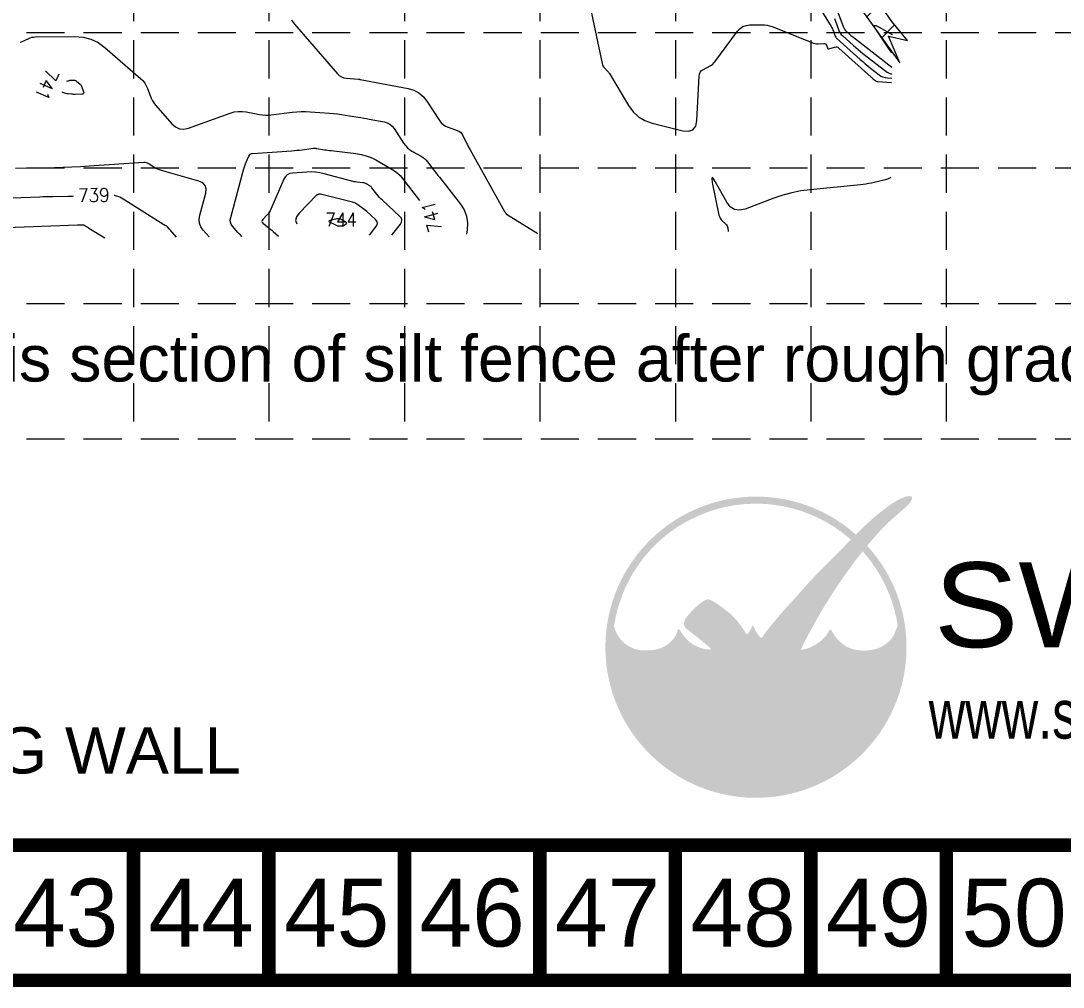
# Model space of a CAD drawing. Header units: feet. Extents: x 46644 to 49208, y 46045 to 47649.
# Drawn here: x 48372.6 to 48680.3, y 46044.9 to 46330.1 of the extents above; entities that cross this region are included whole.
import ezdxf
from ezdxf.enums import TextEntityAlignment as Align

# ---------------------------------------------------------------- set-up
doc = ezdxf.new("R2010")
doc.units = ezdxf.units.FT
doc.header["$MEASUREMENT"] = 0
doc.linetypes.add('DGN Style 3', pattern=[33.544038, 23.960027, -9.584011])
doc.linetypes.add('HIDDEN', pattern=[0.375, 0.25, -0.125])
for name, color, linetype in [('BASE', 7, 'Continuous'), ('GRID', 254, 'HIDDEN'), ('LEGEND', 7, 'Continuous'), ('LOGO', 7, 'Continuous')]:
    doc.layers.add(name, color=color, linetype=linetype)
doc.layers.add('EC', color=35, linetype='Continuous', lineweight=0)
doc.layers.add('WATER', color=5, linetype='Continuous', lineweight=0)
doc.styles.add("L200'", font='ARIAL.TTF', dxfattribs={"height": 0.001969})
doc.styles.add('LOGO1', font='ROCKEB.TTF', dxfattribs={"height": 25})
doc.styles.get("Standard").update_dxf_attribs({"font": 'ARIAL.TTF'})
doc.styles.add('Style-STANDARD', font='STANDARD.shx')

# ---------------------------------------------------------------- blocks, each defined once
blk = doc.blocks.new('new logo')
at = {"layer": 'LOGO'}
h = blk.add_hatch(color=170, dxfattribs=at)
h.paths.add_polyline_path([(67.43, 44.06), (66.82, 44.7), (66.35, 45.25), (65.96, 45.76), (65.54, 46.4), (65.09, 47.19), (64.7, 47.94), (64.44, 48.47), (64.18, 49.02), (63.92, 49.58), (63.67, 50.15), (63.31, 50.99), (62.9, 52), (62.6, 52.78), (62.42, 53.27), (62.25, 53.75), (62.07, 54.23), (61.88, 54.72), (61.69, 55.22), (61.48, 55.74), (61.26, 56.27), (61.03, 56.81), (60.78, 57.37), (60.52, 57.93), (60.25, 58.5), (59.96, 59.07), (59.66, 59.64), (59.34, 60.2), (59.02, 60.77), (58.68, 61.32), (58.34, 61.87), (57.99, 62.4), (57.64, 62.91), (57.29, 63.4), (56.95, 63.87), (56.61, 64.32), (56.27, 64.74), (55.93, 65.14), (55.58, 65.53), (55.23, 65.91), (54.91, 66.23), (53.98, 66.22), (52.92, 66.33), (52.05, 66.5), (51.45, 66.64), (50.85, 66.81), (50.26, 67.01), (49.41, 67.35), (48.33, 67.91), (47.34, 68.56), (46.46, 69.26), (45.69, 70.02), (45.01, 70.79), (44.44, 71.52), (43.98, 72.16), (43.6, 72.69), (43.42, 72.95), (43.25, 73.18), (43.1, 73.38), (42.96, 73.53), (42.85, 73.65), (42.75, 73.73), (42.66, 73.76), (42.59, 73.76), (42.53, 73.71), (42.48, 73.63), (42.43, 73.52), (42.38, 73.38), (42.33, 73.22), (42.19, 72.76), (41.96, 72.1), (41.67, 71.46), (41.36, 70.91), (40.98, 70.34), (40.53, 69.77), (40.01, 69.21), (39.42, 68.67), (38.77, 68.17), (38.06, 67.7), (37.31, 67.27), (36.53, 66.9), (35.73, 66.59), (34.88, 66.34), (33.96, 66.14), (32.97, 65.99), (31.89, 65.9), (30.76, 65.86), (29.65, 65.89), (28.59, 65.97), (27.62, 66.13), (26.71, 66.36), (25.83, 66.67), (24.95, 67.08), (24.08, 67.58), (23.21, 68.18), (22.36, 68.88), (21.76, 69.47), (21.37, 69.89), (20.98, 70.36), (20.61, 70.88), (20.24, 71.46), (19.89, 72.13), (19.54, 72.89), (19.19, 73.77), (18.85, 74.77, -0.595729), (106.28, 106.77), (106.97, 107.48), (107.53, 108.05), (108.12, 108.64, 37.93689), (112.29, 104.53), (112.05, 104.24), (111.57, 103.66), (111.09, 103.06), (110.61, 102.47, -0.146449), (123.57, 75.01), (123.33, 74.47), (123.13, 73.97), (122.94, 73.5), (122.77, 73.07), (122.51, 72.4), (122.22, 71.72), (121.9, 71.1), (121.52, 70.53), (121.11, 70), (120.66, 69.51), (120.15, 69.03), (119.62, 68.57), (119.04, 68.14), (118.44, 67.73), (117.81, 67.36), (117.15, 67.03), (116.47, 66.74), (115.76, 66.49), (115.03, 66.28), (114.28, 66.11), (113.5, 65.97), (112.72, 65.88), (111.92, 65.82), (111.11, 65.8), (110.29, 65.82), (109.44, 65.89), (108.56, 66.01), (107.66, 66.19), (106.75, 66.43), (105.88, 66.73), (105.05, 67.1), (104.26, 67.53), (103.5, 68.04), (102.78, 68.61), (102.07, 69.26), (101.4, 69.96), (100.78, 70.68), (100.24, 71.38), (99.83, 72.02), (99.55, 72.52), (99.4, 72.79), (99.26, 73.03), (99.13, 73.24), (99.02, 73.4), (98.92, 73.52), (98.82, 73.58), (98.72, 73.6), (98.63, 73.58), (98.54, 73.51), (98.45, 73.42), (98.36, 73.3), (98.26, 73.16), (98.17, 73), (98.06, 72.83), (97.8, 72.39), (97.42, 71.81), (96.93, 71.14), (96.41, 70.55), (95.93, 70.06), (95.41, 69.58), (94.84, 69.11), (94.21, 68.65), (93.52, 68.19), (92.75, 67.74), (91.9, 67.28), (90.95, 66.85), (90.08, 66.57), (89.39, 66.39), (88.62, 66.22), (87.78, 66.08), (87.59, 65.61), (87.38, 65.07), (87.13, 64.45), (86.86, 63.76), (86.57, 63), (86.26, 62.19), (85.94, 61.33), (85.6, 60.44), (85.25, 59.53), (84.91, 58.59), (84.56, 57.66), (84.21, 56.72), (83.87, 55.8), (83.53, 54.89), (83.21, 54.02), (82.9, 53.18), (82.61, 52.38), (82.34, 51.64), (82.09, 50.96), (81.86, 50.33), (81.65, 49.76), (81.33, 48.95), (80.94, 48.06), (80.54, 47.29), (80.1, 46.58), (79.62, 45.94), (79.13, 45.36), (78.61, 44.81), (78.1, 44.32), (77.57, 43.87), (77.04, 43.47), (76.48, 43.12), (75.9, 42.81), (75.31, 42.55), (74.58, 42.28), (73.74, 42.05), (72.97, 41.94), (72.25, 41.93), (71.55, 42.04), (70.87, 42.22), (70.06, 42.5), (69.36, 42.77), (68.67, 43.11), (68.04, 43.53)])
h.paths.add_polyline_path([(71.76, 72.04), (70.7, 73.9), (70.07, 75.23), (69.69, 74.29), (68.67, 72.59), (67.85, 71.67), (67.95, 71.51), (68.11, 71.24), (68.27, 70.99), (68.41, 70.76), (68.55, 70.55), (68.68, 70.37), (68.8, 70.21), (68.92, 70.07), (69.04, 69.95), (69.15, 69.84), (69.26, 69.75), (69.37, 69.67), (69.48, 69.59), (69.59, 69.52), (69.7, 69.46), (69.82, 69.41), (69.94, 69.36), (70.05, 69.32), (70.17, 69.28), (70.29, 69.25), (70.41, 69.22), (70.53, 69.2), (70.64, 69.18), (70.76, 69.17), (70.88, 69.16), (71, 69.15), (71.11, 69.15), (71.22, 69.16), (71.33, 69.17), (71.44, 69.19), (71.54, 69.21), (71.64, 69.24), (71.74, 69.27), (71.84, 69.31), (71.94, 69.35), (72.04, 69.4), (72.14, 69.45), (72.24, 69.51), (72.35, 69.58), (72.45, 69.65), (72.56, 69.72), (72.67, 69.81), (72.78, 69.9), (72.89, 70), (73, 70.1), (73.11, 70.21), (73.22, 70.34), (73.3, 70.42), (72.52, 71.08)], flags=17)
blk.add_hatch(color=240, dxfattribs=at).paths.add_polyline_path([(117.73, 117.3), (118.86, 118.16), (119.82, 118.88), (120.63, 119.47), (121.31, 119.95), (121.89, 120.34), (122.37, 120.64), (122.78, 120.89), (123.13, 121.1), (123.45, 121.27), (123.73, 121.42), (123.99, 121.55), (124.22, 121.67), (124.44, 121.77), (124.65, 121.85), (124.84, 121.93), (125.03, 122.01), (125.21, 122.09), (125.4, 122.16), (125.58, 122.23), (125.76, 122.3), (125.93, 122.37), (126.1, 122.44), (126.26, 122.49), (126.41, 122.55), (126.56, 122.6), (126.69, 122.64), (126.82, 122.67), (126.95, 122.71), (127.06, 122.73), (127.18, 122.76), (127.29, 122.78), (127.39, 122.79), (127.5, 122.8), (127.6, 122.81), (127.7, 122.82), (127.79, 122.82), (127.89, 122.82), (127.98, 122.82), (128.06, 122.81), (128.14, 122.8), (128.22, 122.79), (128.29, 122.78), (128.35, 122.76), (128.42, 122.74), (128.47, 122.72), (128.52, 122.7), (128.57, 122.67), (128.62, 122.64), (128.65, 122.61), (128.69, 122.57), (128.72, 122.53), (128.75, 122.49), (128.77, 122.44), (128.79, 122.39), (128.81, 122.34), (128.82, 122.28), (128.83, 122.21), (128.84, 122.14), (128.84, 122.07), (128.84, 122), (128.83, 121.92), (128.82, 121.84), (128.81, 121.76), (128.79, 121.68), (128.77, 121.6), (128.74, 121.52), (128.7, 121.44), (128.66, 121.35), (128.61, 121.26), (128.56, 121.16), (128.5, 121.06), (128.43, 120.95), (128.35, 120.83), (128.27, 120.7), (128.18, 120.57), (128.08, 120.42), (127.96, 120.27), (127.85, 120.12), (127.71, 119.96), (127.57, 119.79), (127.42, 119.62), (127.25, 119.44), (127.06, 119.24), (126.84, 119.03), (126.58, 118.79), (126.28, 118.52), (125.94, 118.21), (125.54, 117.86), (125.08, 117.47), (124.58, 117.04), (124.04, 116.57), (123.48, 116.08), (122.89, 115.57), (122.3, 115.05), (121.71, 114.53), (121.13, 114.01), (120.58, 113.5), (120.04, 112.99), (119.52, 112.49), (119.01, 111.99), (118.51, 111.49), (118.02, 110.99), (117.53, 110.47), (117.03, 109.94), (116.53, 109.4), (116.03, 108.85), (115.52, 108.29), (115.02, 107.71), (114.51, 107.14), (114.01, 106.56), (113.51, 105.98), (113.02, 105.4), (112.54, 104.82), (112.05, 104.24), (111.57, 103.66), (111.09, 103.06), (110.59, 102.44), (110.09, 101.8), (109.56, 101.13), (109.02, 100.43), (108.45, 99.68), (107.87, 98.9), (107.27, 98.1), (106.66, 97.27), (106.04, 96.43), (105.43, 95.59), (104.82, 94.74), (104.23, 93.91), (103.65, 93.08), (103.08, 92.27), (102.52, 91.46), (101.97, 90.65), (101.42, 89.84), (100.87, 89.01), (100.32, 88.18), (99.77, 87.33), (99.2, 86.45), (98.63, 85.56), (98.06, 84.66), (97.5, 83.76), (96.94, 82.87), (96.4, 81.99), (95.88, 81.13), (95.38, 80.29), (94.91, 79.49), (94.46, 78.72), (94.03, 77.96), (93.61, 77.23), (93.21, 76.5), (92.81, 75.77), (92.41, 75.04), (92.01, 74.29), (91.6, 73.54), (91.18, 72.77), (90.78, 72.02), (90.38, 71.27), (90, 70.56), (89.64, 69.88), (89.31, 69.25), (89.01, 68.69), (88.75, 68.19), (88.53, 67.74), (88.33, 67.32), (88.15, 66.92), (87.97, 66.52), (87.78, 66.08), (87.59, 65.61), (87.38, 65.07), (87.13, 64.45), (86.86, 63.76), (86.57, 63), (86.26, 62.19), (85.94, 61.33), (85.6, 60.44), (85.25, 59.53), (84.91, 58.59), (84.56, 57.66), (84.21, 56.72), (83.87, 55.8), (83.53, 54.89), (83.21, 54.02), (82.9, 53.18), (82.61, 52.38), (82.34, 51.64), (82.09, 50.96), (81.86, 50.33), (81.65, 49.76), (81.44, 49.23), (81.24, 48.75), (81.04, 48.29), (80.84, 47.87), (80.64, 47.48), (80.43, 47.11), (80.2, 46.75), (79.97, 46.41), (79.73, 46.09), (79.49, 45.78), (79.24, 45.49), (78.99, 45.21), (78.74, 44.95), (78.48, 44.69), (78.23, 44.45), (77.97, 44.21), (77.71, 43.99), (77.44, 43.78), (77.17, 43.58), (76.9, 43.39), (76.62, 43.21), (76.33, 43.04), (76.04, 42.89), (75.75, 42.75), (75.45, 42.62), (75.16, 42.5), (74.87, 42.39), (74.58, 42.29), (74.3, 42.2), (74.02, 42.13), (73.75, 42.07), (73.49, 42.02), (73.23, 41.98), (72.98, 41.95), (72.73, 41.94), (72.49, 41.93), (72.24, 41.94), (72.01, 41.97), (71.77, 42), (71.53, 42.05), (71.3, 42.11), (71.06, 42.17), (70.83, 42.24), (70.59, 42.32), (70.35, 42.4), (70.12, 42.48), (69.88, 42.57), (69.64, 42.66), (69.4, 42.76), (69.16, 42.87), (68.93, 42.98), (68.69, 43.11), (68.47, 43.25), (68.25, 43.39), (68.04, 43.55), (67.83, 43.72), (67.62, 43.9), (67.42, 44.09), (67.22, 44.28), (67.03, 44.49), (66.83, 44.69), (66.64, 44.9), (66.45, 45.13), (66.26, 45.36), (66.06, 45.62), (65.86, 45.91), (65.65, 46.23), (65.43, 46.59), (65.2, 47), (64.96, 47.45), (64.7, 47.94), (64.44, 48.47), (64.18, 49.02), (63.92, 49.58), (63.67, 50.15), (63.43, 50.71), (63.2, 51.26), (62.99, 51.78), (62.79, 52.29), (62.6, 52.78), (62.42, 53.27), (62.25, 53.75), (62.07, 54.23), (61.88, 54.72), (61.69, 55.22), (61.48, 55.74), (61.26, 56.27), (61.03, 56.81), (60.78, 57.37), (60.52, 57.93), (60.25, 58.5), (59.96, 59.07), (59.66, 59.64), (59.34, 60.2), (59.02, 60.77), (58.68, 61.32), (58.34, 61.87), (57.99, 62.4), (57.64, 62.91), (57.29, 63.4), (56.95, 63.87), (56.61, 64.32), (56.27, 64.74), (55.93, 65.14), (55.58, 65.53), (55.23, 65.91), (54.86, 66.28), (54.49, 66.65), (54.09, 67.01), (53.68, 67.39), (53.25, 67.76), (52.81, 68.14), (52.35, 68.52), (51.89, 68.9), (51.42, 69.28), (50.95, 69.66), (50.48, 70.04), (50.01, 70.41), (49.54, 70.78), (49.09, 71.13), (48.65, 71.47), (48.24, 71.8), (47.84, 72.11), (47.47, 72.4), (47.14, 72.66), (46.83, 72.9), (46.56, 73.11), (46.32, 73.3), (46.11, 73.47), (45.92, 73.63), (45.75, 73.78), (45.6, 73.92), (45.46, 74.05), (45.34, 74.18), (45.23, 74.31), (45.13, 74.44), (45.04, 74.56), (44.96, 74.69), (44.9, 74.82), (44.84, 74.96), (44.8, 75.1), (44.76, 75.24), (44.73, 75.39), (44.72, 75.54), (44.71, 75.69), (44.7, 75.84), (44.71, 75.99), (44.72, 76.15), (44.75, 76.3), (44.78, 76.45), (44.81, 76.6), (44.86, 76.75), (44.92, 76.9), (44.99, 77.06), (45.07, 77.23), (45.17, 77.4), (45.29, 77.59), (45.42, 77.8), (45.57, 78.01), (45.73, 78.24), (45.91, 78.48), (46.11, 78.73), (46.32, 78.99), (46.55, 79.26), (46.8, 79.54), (47.06, 79.83), (47.33, 80.13), (47.62, 80.43), (47.91, 80.73), (48.21, 81.04), (48.52, 81.34), (48.84, 81.64), (49.16, 81.93), (49.48, 82.21), (49.79, 82.48), (50.1, 82.74), (50.41, 82.98), (50.7, 83.21), (50.98, 83.42), (51.24, 83.62), (51.49, 83.79), (51.7, 83.95), (51.9, 84.08), (52.08, 84.19), (52.25, 84.29), (52.4, 84.38), (52.55, 84.45), (52.68, 84.51), (52.82, 84.56), (52.95, 84.61), (53.08, 84.64), (53.21, 84.67), (53.34, 84.69), (53.47, 84.7), (53.6, 84.7), (53.72, 84.69), (53.85, 84.68), (53.97, 84.65), (54.1, 84.62), (54.22, 84.58), (54.35, 84.54), (54.48, 84.48), (54.61, 84.43), (54.74, 84.36), (54.88, 84.3), (55.02, 84.23), (55.17, 84.15), (55.34, 84.06), (55.51, 83.97), (55.7, 83.86), (55.91, 83.73), (56.14, 83.59), (56.4, 83.42), (56.68, 83.23), (56.99, 83.01), (57.32, 82.78), (57.67, 82.53), (58.03, 82.27), (58.4, 81.99), (58.79, 81.71), (59.18, 81.42), (59.57, 81.13), (59.97, 80.83), (60.37, 80.53), (60.76, 80.22), (61.15, 79.91), (61.54, 79.59), (61.91, 79.27), (62.28, 78.93), (62.64, 78.6), (62.98, 78.25), (63.32, 77.9), (63.65, 77.54), (63.97, 77.17), (64.29, 76.79), (64.6, 76.4), (64.91, 76.01), (65.22, 75.6), (65.52, 75.19), (65.82, 74.78), (66.11, 74.37), (66.39, 73.96), (66.66, 73.57), (66.91, 73.18), (67.15, 72.81), (67.37, 72.45), (67.58, 72.12), (67.77, 71.8), (67.95, 71.51), (68.11, 71.24), (68.27, 70.99), (68.41, 70.76), (68.55, 70.55), (68.68, 70.37), (68.8, 70.21), (68.92, 70.07), (69.04, 69.95), (69.15, 69.84), (69.26, 69.75), (69.37, 69.67), (69.48, 69.59), (69.59, 69.52), (69.7, 69.46), (69.82, 69.41), (69.94, 69.36), (70.05, 69.32), (70.17, 69.28), (70.29, 69.25), (70.41, 69.22), (70.53, 69.2), (70.64, 69.18), (70.76, 69.17), (70.88, 69.16), (71, 69.15), (71.11, 69.15), (71.22, 69.16), (71.33, 69.17), (71.44, 69.19), (71.54, 69.21), (71.64, 69.24), (71.74, 69.27), (71.84, 69.31), (71.94, 69.35), (72.04, 69.4), (72.14, 69.45), (72.24, 69.51), (72.35, 69.58), (72.45, 69.65), (72.56, 69.72), (72.67, 69.81), (72.78, 69.9), (72.89, 70), (73, 70.1), (73.11, 70.21), (73.22, 70.34), (73.34, 70.47), (73.46, 70.61), (73.58, 70.77), (73.72, 70.94), (73.85, 71.12), (74, 71.32), (74.15, 71.53), (74.32, 71.77), (74.5, 72.01), (74.68, 72.27), (74.88, 72.55), (75.09, 72.84), (75.32, 73.15), (75.56, 73.46), (75.82, 73.79), (76.09, 74.14), (76.37, 74.49), (76.67, 74.87), (76.99, 75.25), (77.32, 75.65), (77.66, 76.07), (78.02, 76.5), (78.39, 76.95), (78.77, 77.42), (79.18, 77.91), (79.6, 78.4), (80.03, 78.92), (80.49, 79.45), (80.96, 80), (81.46, 80.56), (81.97, 81.13), (82.5, 81.72), (83.04, 82.31), (83.59, 82.91), (84.14, 83.51), (84.68, 84.1), (85.22, 84.68), (85.74, 85.25), (86.24, 85.81), (86.73, 86.35), (87.2, 86.89), (87.67, 87.41), (88.13, 87.94), (88.59, 88.46), (89.06, 88.98), (89.53, 89.52), (90.01, 90.05), (90.5, 90.6), (91, 91.16), (91.52, 91.73), (92.06, 92.31), (92.61, 92.9), (93.18, 93.5), (93.77, 94.12), (94.38, 94.75), (95.01, 95.39), (95.64, 96.03), (96.28, 96.68), (96.92, 97.32), (97.56, 97.96), (98.19, 98.58), (98.8, 99.19), (99.39, 99.77), (99.96, 100.34), (100.52, 100.9), (101.07, 101.45), (101.61, 101.98), (102.14, 102.52), (102.66, 103.05), (103.19, 103.59), (103.72, 104.13), (104.25, 104.67), (104.78, 105.23), (105.32, 105.78), (105.86, 106.34), (106.41, 106.91), (106.97, 107.48), (107.53, 108.05), (108.11, 108.62), (108.69, 109.2), (109.27, 109.77), (109.86, 110.34), (110.45, 110.91), (111.04, 111.47), (111.62, 112.02), (112.2, 112.56), (112.77, 113.1), (113.35, 113.62), (113.95, 114.16), (114.58, 114.71), (115.26, 115.3), (116.01, 115.91), (116.82, 116.58)])
at = {"layer": 'LOGO', "style": 'LOGO1'}
for s, height, width, p in [('SWPPP', 31.324, 1.115, (136.96, 67.05)), ('www.swppp.com', 18.1118, 0.77, (135.01, 33.35))]:
    blk.add_text(s, height=height, dxfattribs=dict(at, width=width)).set_placement(p)

msp = doc.modelspace()

# ---------------------------------------------------------------- hatches: boundary and pattern name
at = {"layer": 'WATER', "linetype": 'Continuous', "lineweight": 0}
h = msp.add_hatch(dxfattribs=at)
h.set_pattern_fill('ANSI31', color=5, scale=60, style=0)
h.paths.add_polyline_path([(48629.77, 46329.87), (48596.32, 46378.16), (48519.78, 46382.62), (48424.65, 46369.25), (48315.4, 46360.33), (48151.38, 46359.72), (48117.82, 46367.08), (48083.44, 46350.31), (48063.38, 46344.17), (48022.45, 46343.76), (47970.79, 46345.29), (47909.81, 46340.79), (47832.98, 46331.83), (47785.1, 46328.51), (47682.89, 46315.66), (47602.11, 46320.65), (47487.5, 46356.66), (47364.2, 46436.32), (47309.48, 46412.88), (47202.47, 46323.17), (47211.19, 46318.58), (47202.93, 46315.83), (47213.94, 46313.54), (47207.52, 46309.41), (47312.93, 46404.75), (47361.71, 46423.58), (47496.18, 46347.12), (47602.62, 46314.56), (47679.02, 46309.52), (47740.12, 46313.78), (47833.87, 46324.3), (47878.73, 46331.53), (47970.78, 46339.89), (48046.54, 46335.88), (48065.49, 46335.63), (48096.83, 46350.78), (48119.82, 46356.85), (48176.25, 46350.54), (48298.04, 46354.08), (48404.55, 46360.41), (48522.91, 46374.82), (48593.15, 46371.79), (48632.07, 46317.74), (48628.78, 46325.57), (48634.34, 46324.31)])

# ---------------------------------------------------------------- linework, layer by layer
at = {"layer": 'BASE', "const_width": 4}
for points in [[(46645.8, 46046.85), (49205.8, 46046.85), (49205.8, 47646.85), (46645.8, 47646.85)], [(46685.72, 46086.84), (49165.91, 46086.77), (49165.86, 47606.87), (46686.22, 47606.92)]]:
    msp.add_lwpolyline(points, close=True, dxfattribs=at)
for points in [[(48405.8, 46046.85), (48405.8, 46086.85)], [(48445.8, 46046.85), (48445.8, 46086.85)], [(48485.8, 46046.85), (48485.8, 46086.85)], [(48525.8, 46046.85), (48525.8, 46086.85)], [(48565.8, 46046.85), (48565.8, 46086.85)], [(48605.8, 46046.85), (48605.8, 46086.85)], [(48645.8, 46046.85), (48645.8, 46086.85)]]:
    msp.add_lwpolyline(points, dxfattribs=at)
at = {"layer": 'EC', "color": 35, "linetype": 'DGN Style 3', "lineweight": 0}
for p, q in [((48603.55, 46342), (48611.78, 46328.43)), ((48539.54, 46339.29), (48544.17, 46317.47)), ((48613.17, 46334.27), (48615.33, 46328.39)), ((48452.48, 46330.32), (48452.73, 46329.89)), ((48452.73, 46329.89), (48453.02, 46329.48)), ((48453.02, 46329.48), (48453.33, 46329.09)), ((48612.76, 46330.76), (48613.05, 46330)), ((48613.05, 46330), (48613.97, 46327.51)), ((48453.33, 46329.09), (48466.02, 46314.46)), ((48577.49, 46318.03), (48584.19, 46327.05)), ((48584.19, 46327.05), (48584.91, 46327.84)), ((48584.91, 46327.84), (48585.74, 46328.4)), ((48585.74, 46328.4), (48586.68, 46328.75)), ((48586.68, 46328.75), (48587.73, 46328.88)), ((48587.73, 46328.88), (48591.36, 46328.96)), ((48591.36, 46328.96), (48592.13, 46328.93)), ((48592.13, 46328.93), (48592.88, 46328.83)), ((48592.88, 46328.83), (48593.62, 46328.66)), ((48593.62, 46328.66), (48594.35, 46328.41)), ((48594.35, 46328.41), (48606.11, 46323.66)), ((48611.78, 46328.43), (48611.98, 46328.08)), ((48611.98, 46328.08), (48612.16, 46327.73)), ((48612.16, 46327.73), (48612.32, 46327.37)), ((48612.32, 46327.37), (48612.47, 46327.01)), ((48612.47, 46327.01), (48612.92, 46325.79)), ((48613.97, 46327.51), (48614.19, 46327)), ((48614.19, 46327), (48614.48, 46326.52)), ((48614.48, 46326.52), (48614.81, 46326.09)), ((48615.33, 46328.39), (48615.5, 46328.02)), ((48615.5, 46328.02), (48615.7, 46327.68)), ((48615.7, 46327.68), (48615.94, 46327.36)), ((48615.94, 46327.36), (48616.23, 46327.07)), ((48616.23, 46327.07), (48617.22, 46326.18)), ((48624.59, 46328.26), (48624.54, 46328.73)), ((48624.54, 46328.73), (48625.01, 46328.72)), ((48625.15, 46327.32), (48624.59, 46328.26)), ((48625.01, 46328.72), (48626, 46328.24)), ((48628.96, 46321.78), (48625.15, 46327.32)), ((48626, 46328.24), (48629.8, 46326.02)), ((48372.32, 46323.79), (48372.72, 46323.95)), ((48372.72, 46323.95), (48374.87, 46324.92)), ((48374.87, 46324.92), (48375.33, 46325.1)), ((48375.33, 46325.1), (48375.81, 46325.23)), ((48375.81, 46325.23), (48376.3, 46325.31)), ((48376.3, 46325.31), (48376.8, 46325.34)), ((48376.8, 46325.34), (48388.52, 46325.5)), ((48388.52, 46325.5), (48390.96, 46325.32)), ((48390.96, 46325.32), (48393.24, 46324.72)), ((48393.24, 46324.72), (48395.37, 46323.7)), ((48395.37, 46323.7), (48397.34, 46322.26)), ((48606.11, 46323.66), (48606.57, 46323.51)), ((48606.57, 46323.51), (48607.03, 46323.4)), ((48607.03, 46323.4), (48607.5, 46323.35)), ((48607.5, 46323.35), (48607.97, 46323.35)), ((48607.97, 46323.35), (48609.69, 46323.43)), ((48609.69, 46323.43), (48609.93, 46323.41)), ((48609.93, 46323.41), (48610.13, 46323.33)), ((48610.13, 46323.33), (48610.29, 46323.17)), ((48612.92, 46325.79), (48613.03, 46325.54)), ((48613.03, 46325.54), (48613.16, 46325.31)), ((48613.16, 46325.31), (48613.33, 46325.1)), ((48613.33, 46325.1), (48613.52, 46324.9)), ((48613.52, 46324.9), (48620.38, 46318.7)), ((48614.81, 46326.09), (48615.21, 46325.69)), ((48615.21, 46325.69), (48618.38, 46322.82)), ((48617.22, 46326.18), (48617.43, 46325.99)), ((48617.43, 46325.99), (48617.65, 46325.8)), ((48617.65, 46325.8), (48617.87, 46325.62)), ((48617.87, 46325.62), (48618.1, 46325.44)), ((48618.1, 46325.44), (48629.71, 46316.39)), ((48397.34, 46322.26), (48407.91, 46313.08)), ((48610.29, 46323.17), (48610.39, 46322.95)), ((48610.39, 46322.95), (48610.68, 46322.12)), ((48610.68, 46322.12), (48610.75, 46321.98)), ((48610.75, 46321.98), (48610.86, 46321.89)), ((48610.86, 46321.89), (48610.99, 46321.85)), ((48610.99, 46321.85), (48611.16, 46321.88)), ((48611.16, 46321.88), (48612.82, 46322.37)), ((48612.82, 46322.37), (48613.17, 46322.43)), ((48613.17, 46322.43), (48613.49, 46322.4)), ((48613.49, 46322.4), (48613.8, 46322.29)), ((48613.8, 46322.29), (48614.08, 46322.08)), ((48614.08, 46322.08), (48623.58, 46313.5)), ((48618.38, 46322.82), (48619.07, 46322.21)), ((48619.07, 46322.21), (48619.77, 46321.61)), ((48619.77, 46321.61), (48620.47, 46321.03)), ((48620.47, 46321.03), (48621.19, 46320.46)), ((48621.19, 46320.46), (48627.92, 46315.22)), ((48629.34, 46321.23), (48628.96, 46321.78)), ((48629.72, 46320.69), (48629.34, 46321.23)), ((48629.75, 46320.64), (48629.72, 46320.69)), ((48544.17, 46317.47), (48544.27, 46317.11)), ((48544.27, 46317.11), (48544.42, 46316.78)), ((48576.48, 46317.06), (48576.85, 46317.34)), ((48576.85, 46317.34), (48577.19, 46317.67)), ((48577.19, 46317.67), (48577.49, 46318.03)), ((48620.38, 46318.7), (48621.12, 46318.05)), ((48621.12, 46318.05), (48621.87, 46317.41)), ((48621.87, 46317.41), (48622.63, 46316.78)), ((48466.02, 46314.46), (48466.57, 46313.93)), ((48544.42, 46316.78), (48544.61, 46316.48)), ((48544.61, 46316.48), (48544.85, 46316.2)), ((48544.85, 46316.2), (48545.71, 46315.33)), ((48545.71, 46315.33), (48545.89, 46315.14)), ((48545.89, 46315.14), (48546.06, 46314.94)), ((48546.06, 46314.94), (48546.21, 46314.73)), ((48546.21, 46314.73), (48546.35, 46314.51)), ((48546.35, 46314.51), (48551.99, 46305.09)), ((48572.81, 46313.75), (48572.92, 46314.39)), ((48572.92, 46314.39), (48573.17, 46314.94)), ((48573.17, 46314.94), (48573.56, 46315.4)), ((48573.56, 46315.4), (48574.09, 46315.76)), ((48574.09, 46315.76), (48576.07, 46316.81)), ((48576.07, 46316.81), (48576.48, 46317.06)), ((48622.63, 46316.78), (48623.4, 46316.17)), ((48623.4, 46316.17), (48625.95, 46314.18)), ((48625.95, 46314.18), (48626.51, 46313.81)), ((48627.92, 46315.22), (48628.39, 46314.9)), ((48628.39, 46314.9), (48628.9, 46314.66)), ((48628.9, 46314.66), (48629.44, 46314.5)), ((48629.44, 46314.5), (48629.69, 46314.47)), ((48386.17, 46312.32), (48386.41, 46312.36)), ((48386.41, 46312.36), (48386.47, 46312.37)), ((48386.47, 46312.37), (48386.53, 46312.39)), ((48386.53, 46312.39), (48386.59, 46312.41)), ((48386.59, 46312.41), (48386.65, 46312.43)), ((48386.65, 46312.43), (48386.84, 46312.52)), ((48386.84, 46312.52), (48386.88, 46312.53)), ((48386.88, 46312.53), (48386.92, 46312.55)), ((48386.92, 46312.55), (48386.96, 46312.55)), ((48386.96, 46312.55), (48387.01, 46312.56)), ((48387.01, 46312.56), (48388.16, 46312.57)), ((48388.16, 46312.57), (48388.42, 46312.55)), ((48388.42, 46312.55), (48388.66, 46312.49)), ((48388.66, 46312.49), (48388.89, 46312.38)), ((48388.89, 46312.38), (48389.09, 46312.23)), ((48389.09, 46312.23), (48389.92, 46311.51)), ((48389.92, 46311.51), (48390.08, 46311.35)), ((48390.08, 46311.35), (48390.22, 46311.18)), ((48390.22, 46311.18), (48390.34, 46310.98)), ((48390.34, 46310.98), (48390.43, 46310.77)), ((48407.91, 46313.08), (48408.56, 46312.44)), ((48408.56, 46312.44), (48409.12, 46311.73)), ((48409.12, 46311.73), (48409.59, 46310.96)), ((48409.59, 46310.96), (48409.97, 46310.13)), ((48466.57, 46313.93), (48467.19, 46313.54)), ((48467.19, 46313.54), (48467.88, 46313.28)), ((48467.88, 46313.28), (48468.63, 46313.16)), ((48468.63, 46313.16), (48472.2, 46312.9)), ((48472.2, 46312.9), (48472.25, 46312.89)), ((48472.25, 46312.89), (48472.3, 46312.89)), ((48472.3, 46312.89), (48472.35, 46312.88)), ((48472.35, 46312.88), (48472.4, 46312.88)), ((48472.4, 46312.88), (48472.56, 46312.85)), ((48472.56, 46312.85), (48472.59, 46312.84)), ((48472.59, 46312.84), (48472.63, 46312.84)), ((48472.63, 46312.84), (48472.66, 46312.83)), ((48472.66, 46312.83), (48472.7, 46312.83)), ((48472.7, 46312.83), (48486.89, 46310.12)), ((48572.14, 46300.71), (48572.81, 46313.75)), ((48623.58, 46313.5), (48623.77, 46313.34)), ((48623.77, 46313.34), (48623.95, 46313.18)), ((48623.95, 46313.18), (48624.14, 46313.02)), ((48624.14, 46313.02), (48624.33, 46312.87)), ((48624.33, 46312.87), (48624.96, 46312.38)), ((48624.96, 46312.38), (48625.1, 46312.29)), ((48625.1, 46312.29), (48625.25, 46312.22)), ((48625.25, 46312.22), (48625.41, 46312.17)), ((48625.41, 46312.17), (48625.57, 46312.15)), ((48625.57, 46312.15), (48629.67, 46311.91)), ((48626.51, 46313.81), (48627.11, 46313.53)), ((48627.11, 46313.53), (48627.74, 46313.34)), ((48627.74, 46313.34), (48628.42, 46313.25)), ((48628.42, 46313.25), (48629.68, 46313.18)), ((48385.77, 46308.67), (48384.79, 46309)), ((48385.96, 46308.61), (48385.77, 46308.67)), ((48386.16, 46308.56), (48385.96, 46308.61)), ((48386.35, 46308.53), (48386.16, 46308.56)), ((48386.55, 46308.51), (48386.35, 46308.53)), ((48387.49, 46308.43), (48386.55, 46308.51)), ((48387.77, 46308.41), (48387.49, 46308.43)), ((48388.06, 46308.4), (48387.77, 46308.41)), ((48388.35, 46308.39), (48388.06, 46308.4)), ((48388.63, 46308.4), (48388.35, 46308.39)), ((48390.58, 46308.43), (48388.63, 46308.4)), ((48390.43, 46310.77), (48391.06, 46309.15)), ((48390.89, 46308.48), (48390.58, 46308.43)), ((48391.08, 46308.62), (48390.89, 46308.48)), ((48391.06, 46309.15), (48391.13, 46308.84)), ((48391.13, 46308.84), (48391.08, 46308.62)), ((48409.97, 46310.13), (48411.06, 46307.3)), ((48486.89, 46310.12), (48488.58, 46309.63)), ((48488.58, 46309.63), (48490.07, 46308.85)), ((48490.07, 46308.85), (48491.36, 46307.76)), ((48411.06, 46307.3), (48411.32, 46306.71)), ((48411.32, 46306.71), (48411.63, 46306.15)), ((48411.63, 46306.15), (48411.99, 46305.62)), ((48411.99, 46305.62), (48412.39, 46305.11)), ((48412.39, 46305.11), (48417.13, 46299.73)), ((48491.36, 46307.76), (48492.45, 46306.38)), ((48492.45, 46306.38), (48496.14, 46300.69)), ((48551.99, 46305.09), (48553.33, 46303.25)), ((48422.05, 46298.46), (48434.32, 46302.87)), ((48434.32, 46302.87), (48435.49, 46303.21)), ((48435.49, 46303.21), (48436.67, 46303.38)), ((48436.67, 46303.38), (48437.87, 46303.38)), ((48437.87, 46303.38), (48439.07, 46303.23)), ((48439.07, 46303.23), (48443.03, 46302.44)), ((48443.03, 46302.44), (48443.88, 46302.31)), ((48443.88, 46302.31), (48444.74, 46302.24)), ((48444.74, 46302.24), (48445.59, 46302.25)), ((48445.59, 46302.25), (48446.45, 46302.32)), ((48446.45, 46302.32), (48452.67, 46303.11)), ((48452.67, 46303.11), (48454.01, 46303.25)), ((48454.01, 46303.25), (48455.34, 46303.32)), ((48455.34, 46303.32), (48456.68, 46303.32)), ((48456.68, 46303.32), (48458.02, 46303.25)), ((48458.02, 46303.25), (48463.69, 46302.84)), ((48463.69, 46302.84), (48464.86, 46302.75)), ((48464.86, 46302.75), (48466.03, 46302.62)), ((48466.03, 46302.62), (48467.2, 46302.47)), ((48467.2, 46302.47), (48468.36, 46302.3)), ((48468.36, 46302.3), (48472.15, 46301.68)), ((48553.33, 46303.25), (48554.94, 46301.78)), ((48554.94, 46301.78), (48556.82, 46300.67)), ((48417.13, 46299.73), (48418.2, 46298.79)), ((48418.2, 46298.79), (48419.37, 46298.26)), ((48472.15, 46301.68), (48472.97, 46301.54)), ((48472.97, 46301.54), (48473.78, 46301.4)), ((48473.78, 46301.4), (48474.59, 46301.25)), ((48474.59, 46301.25), (48475.4, 46301.1)), ((48475.4, 46301.1), (48479.84, 46300.26)), ((48479.84, 46300.26), (48480.74, 46300)), ((48480.74, 46300), (48481.54, 46299.58)), ((48481.54, 46299.58), (48482.23, 46299)), ((48482.23, 46299), (48482.81, 46298.27)), ((48496.14, 46300.69), (48496.65, 46300.02)), ((48496.65, 46300.02), (48497.25, 46299.47)), ((48497.25, 46299.47), (48497.94, 46299.02)), ((48497.94, 46299.02), (48498.71, 46298.68)), ((48498.71, 46298.68), (48501.37, 46297.76)), ((48556.82, 46300.67), (48558.97, 46299.92)), ((48558.97, 46299.92), (48568.04, 46297.67)), ((48571.01, 46297.95), (48571.81, 46299.02)), ((48571.81, 46299.02), (48572.14, 46300.71)), ((48419.37, 46298.26), (48420.66, 46298.15)), ((48420.66, 46298.15), (48422.05, 46298.46)), ((48482.81, 46298.27), (48485.57, 46294.01)), ((48501.37, 46297.76), (48501.91, 46297.52)), ((48501.91, 46297.52), (48502.36, 46297.2)), ((48502.36, 46297.2), (48502.74, 46296.78)), ((48502.74, 46296.78), (48503.05, 46296.28)), ((48503.05, 46296.28), (48504.17, 46293.99)), ((48568.04, 46297.67), (48569.76, 46297.5)), ((48569.76, 46297.5), (48571.01, 46297.95)), ((48455.6, 46292.06), (48458.94, 46292.48)), ((48458.94, 46292.48), (48459.03, 46292.49)), ((48459.03, 46292.49), (48459.13, 46292.49)), ((48459.13, 46292.49), (48459.22, 46292.49)), ((48459.22, 46292.49), (48459.32, 46292.49)), ((48459.32, 46292.49), (48459.64, 46292.47)), ((48459.64, 46292.47), (48459.7, 46292.46)), ((48485.57, 46294.01), (48486.1, 46293.28)), ((48486.1, 46293.28), (48486.71, 46292.63)), ((48486.71, 46292.63), (48487.4, 46292.06)), ((48504.17, 46293.99), (48504.41, 46293.5)), ((48504.41, 46293.5), (48504.66, 46293.02)), ((48504.66, 46293.02), (48504.92, 46292.53)), ((48504.92, 46292.53), (48505.19, 46292.05)), ((48439.07, 46288.38), (48439.84, 46290.16)), ((48439.84, 46290.16), (48440.03, 46290.49)), ((48440.03, 46290.49), (48440.29, 46290.74)), ((48440.29, 46290.74), (48440.61, 46290.9)), ((48440.61, 46290.9), (48440.99, 46290.97)), ((48440.99, 46290.97), (48452.57, 46291.76)), ((48452.57, 46291.76), (48453.33, 46291.82)), ((48453.33, 46291.82), (48454.08, 46291.89)), ((48454.08, 46291.89), (48454.84, 46291.97)), ((48454.84, 46291.97), (48455.6, 46292.06)), ((48459.7, 46292.46), (48459.77, 46292.45)), ((48459.77, 46292.45), (48459.84, 46292.45)), ((48459.84, 46292.45), (48459.9, 46292.44)), ((48459.9, 46292.44), (48462.21, 46292.06)), ((48462.21, 46292.06), (48462.71, 46291.98)), ((48462.71, 46291.98), (48463.21, 46291.91)), ((48463.21, 46291.91), (48463.7, 46291.84)), ((48463.7, 46291.84), (48464.2, 46291.78)), ((48464.2, 46291.78), (48471.49, 46290.94)), ((48471.49, 46290.94), (48473.03, 46290.68)), ((48473.03, 46290.68), (48474.52, 46290.28)), ((48474.52, 46290.28), (48475.96, 46289.73)), ((48475.96, 46289.73), (48477.36, 46289.03)), ((48487.4, 46292.06), (48488.16, 46291.57)), ((48488.16, 46291.57), (48490.77, 46290.11)), ((48490.77, 46290.11), (48491.31, 46289.77)), ((48491.31, 46289.77), (48491.8, 46289.38)), ((48505.19, 46292.05), (48515.39, 46273.8)), ((48382.53, 46286.74), (48371.01, 46286.54)), ((48385.07, 46286.8), (48382.53, 46286.74)), ((48387.62, 46286.9), (48385.07, 46286.8)), ((48390.16, 46287.02), (48387.62, 46286.9)), ((48392.7, 46287.17), (48390.16, 46287.02)), ((48408.84, 46288.24), (48392.7, 46287.17)), ((48409.24, 46288.24), (48408.84, 46288.24)), ((48409.62, 46288.18), (48409.24, 46288.24)), ((48409.99, 46288.05), (48409.62, 46288.18)), ((48410.34, 46287.86), (48409.99, 46288.05)), ((48411.95, 46286.84), (48410.34, 46287.86)), ((48412.45, 46286.55), (48411.95, 46286.84)), ((48412.97, 46286.29), (48412.45, 46286.55)), ((48438.3, 46286.15), (48438.46, 46286.72)), ((48438.46, 46286.72), (48438.64, 46287.28)), ((48438.64, 46287.28), (48438.85, 46287.84)), ((48438.85, 46287.84), (48439.07, 46288.38)), ((48477.36, 46289.03), (48481.94, 46286.45)), ((48481.94, 46286.45), (48482.89, 46285.85)), ((48491.8, 46289.38), (48492.26, 46288.94)), ((48492.26, 46288.94), (48492.67, 46288.46)), ((48492.67, 46288.46), (48494.52, 46286.03)), ((48413.51, 46286.08), (48412.97, 46286.29)), ((48414.06, 46285.9), (48413.51, 46286.08)), ((48425.11, 46282.76), (48414.06, 46285.9)), ((48434.51, 46272), (48438.3, 46286.15)), ((48450.23, 46283.38), (48446.4, 46274.5)), ((48450.66, 46284.12), (48450.23, 46283.38)), ((48451.23, 46284.67), (48450.66, 46284.12)), ((48451.93, 46285.02), (48451.23, 46284.67)), ((48452.77, 46285.18), (48451.93, 46285.02)), ((48457.02, 46285.47), (48452.77, 46285.18)), ((48458.31, 46285.51), (48457.02, 46285.47)), ((48459.6, 46285.43), (48458.31, 46285.51)), ((48460.87, 46285.26), (48459.6, 46285.43)), ((48462.14, 46284.97), (48460.87, 46285.26)), ((48470.27, 46282.78), (48462.14, 46284.97)), ((48482.89, 46285.85), (48483.76, 46285.17)), ((48483.76, 46285.17), (48484.56, 46284.4)), ((48484.56, 46284.4), (48485.28, 46283.54)), ((48485.28, 46283.54), (48490.21, 46277.1)), ((48494.52, 46286.03), (48494.92, 46285.51)), ((48494.92, 46285.51), (48495.32, 46284.99)), ((48495.32, 46284.99), (48495.72, 46284.48)), ((48495.72, 46284.48), (48496.12, 46283.96)), ((48496.12, 46283.96), (48502.32, 46276.02)), ((48576.63, 46283.96), (48576.55, 46283.53)), ((48576.55, 46283.53), (48576.72, 46282.4)), ((48576.97, 46283.69), (48576.63, 46283.96)), ((48577.57, 46282.72), (48576.97, 46283.69)), ((48628.47, 46283.38), (48627.38, 46283.05)), ((48629.42, 46283.84), (48628.47, 46283.38)), ((48426.28, 46282.24), (48425.11, 46282.76)), ((48427, 46281.47), (48426.28, 46282.24)), ((48427.29, 46280.46), (48427, 46281.47)), ((48427.14, 46279.19), (48427.29, 46280.46)), ((48470.64, 46282.69), (48470.27, 46282.78)), ((48471, 46282.61), (48470.64, 46282.69)), ((48471.38, 46282.55), (48471, 46282.61)), ((48471.75, 46282.5), (48471.38, 46282.55)), ((48473.51, 46282.29), (48471.75, 46282.5)), ((48473.81, 46282.24), (48473.51, 46282.29)), ((48474.11, 46282.16), (48473.81, 46282.24)), ((48474.39, 46282.05), (48474.11, 46282.16)), ((48474.67, 46281.92), (48474.39, 46282.05)), ((48475.56, 46281.42), (48474.67, 46281.92)), ((48475.74, 46281.3), (48475.56, 46281.42)), ((48475.91, 46281.17), (48475.74, 46281.3)), ((48476.06, 46281.02), (48475.91, 46281.17)), ((48476.2, 46280.85), (48476.06, 46281.02)), ((48477.67, 46278.93), (48476.2, 46280.85)), ((48576.72, 46282.4), (48578.69, 46272.75)), ((48580.97, 46276.57), (48577.57, 46282.72)), ((48605.57, 46280.24), (48602.84, 46279.88)), ((48620.48, 46281.72), (48605.57, 46280.24)), ((48621.28, 46281.82), (48620.48, 46281.72)), ((48622.09, 46281.93), (48621.28, 46281.82)), ((48622.88, 46282.07), (48622.09, 46281.93)), ((48623.68, 46282.23), (48622.88, 46282.07)), ((48627.38, 46283.05), (48623.68, 46282.23)), ((48378.12, 46278.07), (48369.78, 46277.76)), ((48379.08, 46278.1), (48378.12, 46278.07)), ((48380.04, 46278.13), (48379.08, 46278.1)), ((48381.01, 46278.15), (48380.04, 46278.13)), ((48381.97, 46278.17), (48381.01, 46278.15)), ((48386.47, 46278.25), (48381.97, 46278.17)), ((48387.68, 46278.28), (48386.47, 46278.25)), ((48388.1, 46278.3), (48387.68, 46278.28)), ((48400.25, 46278.54), (48400.06, 46278.57)), ((48401.81, 46278.01), (48400.25, 46278.54)), ((48403.3, 46277.21), (48401.81, 46278.01)), ((48414.81, 46269.92), (48403.3, 46277.21)), ((48425.4, 46272.69), (48427.14, 46279.19)), ((48459.83, 46278.6), (48454.72, 46273.34)), ((48459.89, 46278.66), (48459.83, 46278.6)), ((48459.96, 46278.71), (48459.89, 46278.66)), ((48460.04, 46278.75), (48459.96, 46278.71)), ((48460.12, 46278.78), (48460.04, 46278.75)), ((48460.51, 46278.89), (48460.12, 46278.78)), ((48460.63, 46278.91), (48460.51, 46278.89)), ((48460.75, 46278.92), (48460.63, 46278.91)), ((48460.87, 46278.92), (48460.75, 46278.92)), ((48461, 46278.9), (48460.87, 46278.92)), ((48470.48, 46276.56), (48461, 46278.9)), ((48478.05, 46278.45), (48477.67, 46278.93)), ((48478.45, 46277.99), (48478.05, 46278.45)), ((48478.87, 46277.55), (48478.45, 46277.99)), ((48479.31, 46277.13), (48478.87, 46277.55)), ((48484.45, 46272.37), (48479.31, 46277.13)), ((48594.9, 46277.74), (48586.46, 46274.55)), ((48597.51, 46278.63), (48594.9, 46277.74)), ((48600.15, 46279.34), (48597.51, 46278.63)), ((48602.84, 46279.88), (48600.15, 46279.34)), ((48446.16, 46274.01), (48445.88, 46273.55)), ((48446.4, 46274.5), (48446.16, 46274.01)), ((48470.82, 46276.46), (48470.48, 46276.56)), ((48471.15, 46276.33), (48470.82, 46276.46)), ((48471.46, 46276.17), (48471.15, 46276.33)), ((48471.76, 46275.98), (48471.46, 46276.17)), ((48473.13, 46275.04), (48471.76, 46275.98)), ((48473.55, 46274.75), (48473.13, 46275.04)), ((48473.95, 46274.44), (48473.55, 46274.75)), ((48474.34, 46274.12), (48473.95, 46274.44)), ((48474.72, 46273.78), (48474.34, 46274.12)), ((48502.32, 46276.02), (48503.44, 46274.27)), ((48503.44, 46274.27), (48504.14, 46272.4)), ((48582.01, 46275.18), (48580.97, 46276.57)), ((48583.27, 46274.37), (48582.01, 46275.18)), ((48584.76, 46274.17), (48583.27, 46274.37)), ((48586.46, 46274.55), (48584.76, 46274.17)), ((48425.21, 46271.49), (48425.4, 46272.69)), ((48425.32, 46270.36), (48425.21, 46271.49)), ((48434.4, 46271.31), (48434.51, 46272)), ((48434.46, 46270.65), (48434.4, 46271.31)), ((48443.76, 46271.16), (48443.71, 46270.9)), ((48443.96, 46271.43), (48443.76, 46271.16)), ((48445.2, 46272.71), (48443.96, 46271.43)), ((48445.56, 46273.12), (48445.2, 46272.71)), ((48445.88, 46273.55), (48445.56, 46273.12)), ((48453.92, 46272.23), (48453.69, 46271.16)), ((48453.69, 46271.16), (48454.03, 46270.2)), ((48454.72, 46273.34), (48453.92, 46272.23)), ((48463.62, 46271.03), (48463.53, 46270.91)), ((48463.88, 46271.14), (48463.62, 46271.03)), ((48465.49, 46271.59), (48463.88, 46271.14)), ((48465.72, 46271.64), (48465.49, 46271.59)), ((48465.94, 46271.66), (48465.72, 46271.64)), ((48466.16, 46271.65), (48465.94, 46271.66)), ((48466.39, 46271.61), (48466.16, 46271.65)), ((48467.12, 46271.43), (48466.39, 46271.61)), ((48467.28, 46271.38), (48467.12, 46271.43)), ((48467.43, 46271.33), (48467.28, 46271.38)), ((48467.57, 46271.25), (48467.43, 46271.33)), ((48467.71, 46271.17), (48467.57, 46271.25)), ((48468.6, 46270.55), (48467.71, 46271.17)), ((48477.25, 46271.44), (48474.72, 46273.78)), ((48477.66, 46270.93), (48477.25, 46271.44)), ((48477.83, 46270.4), (48477.66, 46270.93)), ((48484.9, 46271.82), (48484.45, 46272.37)), ((48485.07, 46271.26), (48484.9, 46271.82)), ((48484.99, 46270.67), (48485.07, 46271.26)), ((48504.14, 46272.4), (48504.43, 46270.43)), ((48515.39, 46273.8), (48515.44, 46273.73)), ((48515.44, 46273.73), (48515.48, 46273.65)), ((48515.48, 46273.65), (48515.54, 46273.58)), ((48515.54, 46273.58), (48515.59, 46273.51)), ((48515.59, 46273.51), (48515.83, 46273.2)), ((48515.83, 46273.2), (48515.83, 46273.19)), ((48515.83, 46273.19), (48515.84, 46273.18)), ((48515.84, 46273.15), (48515.83, 46273.1)), ((48515.83, 46273.1), (48515.83, 46273.09)), ((48515.83, 46273.09), (48515.84, 46273.08)), ((48515.84, 46273.18), (48515.84, 46273.16)), ((48515.84, 46273.16), (48515.84, 46273.15)), ((48515.84, 46273.08), (48515.84, 46273.08)), ((48515.84, 46273.08), (48515.85, 46273.08)), ((48515.85, 46273.08), (48515.9, 46273.07)), ((48515.9, 46273.07), (48515.91, 46273.07)), ((48515.91, 46273.07), (48515.92, 46273.07)), ((48515.92, 46273.07), (48515.93, 46273.07)), ((48515.93, 46273.07), (48515.94, 46273.06)), ((48515.94, 46273.06), (48525.22, 46267.33)), ((48578.69, 46272.75), (48578.81, 46272.3)), ((48578.81, 46272.3), (48579, 46271.89)), ((48579, 46271.89), (48579.25, 46271.51)), ((48579.25, 46271.51), (48579.57, 46271.17)), ((48579.57, 46271.17), (48580.7, 46270.11)), ((48389.27, 46269.74), (48363.08, 46268.78)), ((48389.35, 46269.74), (48389.27, 46269.74)), ((48389.43, 46269.74), (48389.35, 46269.74)), ((48389.51, 46269.75), (48389.43, 46269.74)), ((48389.59, 46269.75), (48389.51, 46269.75)), ((48389.96, 46269.75), (48389.59, 46269.75)), ((48390.06, 46269.76), (48389.96, 46269.75)), ((48390.16, 46269.76), (48390.06, 46269.76)), ((48390.26, 46269.76), (48390.16, 46269.76)), ((48390.36, 46269.77), (48390.26, 46269.76)), ((48390.82, 46269.8), (48390.36, 46269.77)), ((48390.96, 46269.8), (48390.82, 46269.8)), ((48391.1, 46269.78), (48390.96, 46269.8)), ((48391.23, 46269.73), (48391.1, 46269.78)), ((48391.35, 46269.67), (48391.23, 46269.73)), ((48391.95, 46269.29), (48391.35, 46269.67)), ((48392.13, 46269.17), (48391.95, 46269.29)), ((48392.31, 46269.06), (48392.13, 46269.17)), ((48392.49, 46268.95), (48392.31, 46269.06)), ((48392.67, 46268.84), (48392.49, 46268.95)), ((48397.36, 46265.98), (48392.67, 46268.84)), ((48414.86, 46269.89), (48414.81, 46269.92)), ((48414.91, 46269.85), (48414.86, 46269.89)), ((48414.96, 46269.82), (48414.91, 46269.85)), ((48415.02, 46269.79), (48414.96, 46269.82)), ((48415.26, 46269.64), (48415.02, 46269.79)), ((48415.3, 46269.61), (48415.26, 46269.64)), ((48415.35, 46269.59), (48415.3, 46269.61)), ((48415.39, 46269.56), (48415.35, 46269.59)), ((48415.44, 46269.54), (48415.39, 46269.56)), ((48415.65, 46269.44), (48415.44, 46269.54)), ((48415.71, 46269.4), (48415.65, 46269.44)), ((48415.77, 46269.36), (48415.71, 46269.4)), ((48415.82, 46269.31), (48415.77, 46269.36)), ((48415.87, 46269.26), (48415.82, 46269.31)), ((48418.5, 46266.2), (48415.87, 46269.26)), ((48425.72, 46269.29), (48425.32, 46270.36)), ((48426.41, 46268.29), (48425.72, 46269.29)), ((48428.11, 46266.31), (48426.41, 46268.29)), ((48434.69, 46270.04), (48434.46, 46270.65)), ((48435.09, 46269.46), (48434.69, 46270.04)), ((48436.65, 46267.65), (48435.09, 46269.46)), ((48443.71, 46270.9), (48443.8, 46270.65)), ((48443.8, 46270.65), (48444.03, 46270.41)), ((48444.03, 46270.41), (48445.66, 46269.12)), ((48445.66, 46269.12), (48446.01, 46268.84)), ((48446.01, 46268.84), (48446.35, 46268.55)), ((48446.35, 46268.55), (48446.69, 46268.26)), ((48446.69, 46268.26), (48447.02, 46267.96)), ((48447.02, 46267.96), (48448.61, 46266.52)), ((48463.53, 46270.91), (48463.6, 46270.78)), ((48463.6, 46270.78), (48463.84, 46270.63)), ((48463.84, 46270.63), (48465.69, 46269.77)), ((48465.69, 46269.77), (48465.89, 46269.69)), ((48465.89, 46269.69), (48466.09, 46269.63)), ((48466.09, 46269.63), (48466.3, 46269.59)), ((48466.3, 46269.59), (48466.51, 46269.57)), ((48466.51, 46269.57), (48467.22, 46269.54)), ((48467.22, 46269.54), (48467.37, 46269.54)), ((48467.37, 46269.54), (48467.52, 46269.56)), ((48467.52, 46269.56), (48467.66, 46269.61)), ((48467.66, 46269.61), (48467.79, 46269.68)), ((48467.79, 46269.68), (48468.59, 46270.13)), ((48468.59, 46270.13), (48468.72, 46270.23)), ((48468.73, 46270.44), (48468.6, 46270.55)), ((48468.72, 46270.23), (48468.76, 46270.34)), ((48468.76, 46270.34), (48468.73, 46270.44)), ((48475.46, 46266.81), (48477.41, 46269.28)), ((48477.41, 46269.28), (48477.75, 46269.85)), ((48477.75, 46269.85), (48477.83, 46270.4)), ((48482.36, 46267.19), (48484.63, 46270.07)), ((48484.63, 46270.07), (48484.99, 46270.67)), ((48504.29, 46268.36), (48504.09, 46267.11)), ((48504.43, 46270.43), (48504.29, 46268.36)), ((48580.7, 46270.11), (48580.91, 46269.87)), ((48580.91, 46269.87), (48581.08, 46269.6)), ((48581.08, 46269.6), (48581.2, 46269.31)), ((48581.2, 46269.31), (48581.28, 46269)), ((48581.28, 46269), (48581.43, 46267.93)), ((48437, 46267.27), (48436.65, 46267.65)), ((48437.36, 46266.9), (48437, 46267.27)), ((48437.73, 46266.55), (48437.36, 46266.9)), ((48437.9, 46266.41), (48437.73, 46266.55)), ((48482.11, 46266.88), (48482.36, 46267.19))]:
    msp.add_line(p, q, dxfattribs=at)
at = {"layer": 'GRID', "color": 252, "linetype": 'HIDDEN', "lineweight": 0, "ltscale": 45}
for p, q in [((48405.8, 47606.85), (48405.8, 46206.68)), ((48445.8, 47606.85), (48445.8, 46206.68)), ((48485.8, 47606.85), (48485.8, 46206.68)), ((48525.8, 47606.85), (48525.8, 46206.68)), ((48565.8, 47606.85), (48565.8, 46206.68)), ((48605.8, 47606.85), (48605.8, 46206.68)), ((48645.8, 47606.85), (48645.8, 46206.68)), ((46686.7, 46326.68), (49166.7, 46326.68)), ((46686.7, 46286.68), (49166.7, 46286.68)), ((46686.7, 46246.68), (49166.7, 46246.68)), ((46686.7, 46206.68), (49166.7, 46206.68))]:
    msp.add_line(p, q, dxfattribs=at)
at = {"layer": 'WATER', "color": 5, "linetype": 'Continuous', "lineweight": 0}
msp.add_lwpolyline([(48298.04, 46354.08), (48404.55, 46360.41), (48522.91, 46374.82), (48593.15, 46371.79), (48632.07, 46317.74), (48628.78, 46325.57), (48634.34, 46324.31), (48629.77, 46329.87), (48596.32, 46378.16), (48519.78, 46382.62), (48424.65, 46369.25), (48315.4, 46360.33)], dxfattribs=at)

# ---------------------------------------------------------------- block references
at = {"layer": 'GRID', "ltscale": 500, "xscale": 0.7999999999956344, "yscale": 0.7999999999956344, "zscale": 0.7999999999992724}
msp.add_blockref('new logo', (48532.6, 46091.55), dxfattribs=at)

# ---------------------------------------------------------------- texts
at = {"layer": 'BASE'}
for s, p in [('43', (48385.8, 46066.85)), ('46', (48505.8, 46066.85)), ('48', (48585.8, 46066.85)), ('49', (48625.8, 46066.85)), ('50', (48665.8, 46066.85)), ('44', (48425.8, 46066.85)), ('45', (48465.8, 46066.85)), ('47', (48545.8, 46066.85))]:
    msp.add_text(s, height=20, dxfattribs=at).set_placement(p, align=Align.MIDDLE_CENTER)
at = {"layer": 'EC', "color": 35, "linetype": 'DGN Style 3', "lineweight": 0, "style": 'Style-STANDARD'}
for s, rotation, p in [('741', 247.3802, (48380.26, 46311.27)), ('739', 1.3179, (48394.09, 46278.64)), ('741', 105.3786, (48493.83, 46272.32))]:
    msp.add_text(s, height=4, rotation=rotation, dxfattribs=at).set_placement(p, align=Align.MIDDLE_CENTER)
msp.add_text('744', height=4, dxfattribs=at).set_placement((48467.12, 46271.43), align=Align.MIDDLE_CENTER)
at = {"layer": 'LEGEND', "style": "L200'"}
for s, p in [('Install this section of silt fence after rough grade of pond is complete.', (48296.81, 46223.63)), ('RETAINING WALL', (48276.54, 46107.92))]:
    msp.add_text(s, height=13.6396, dxfattribs=at).set_placement(p)

doc.saveas('drawing.dxf')
